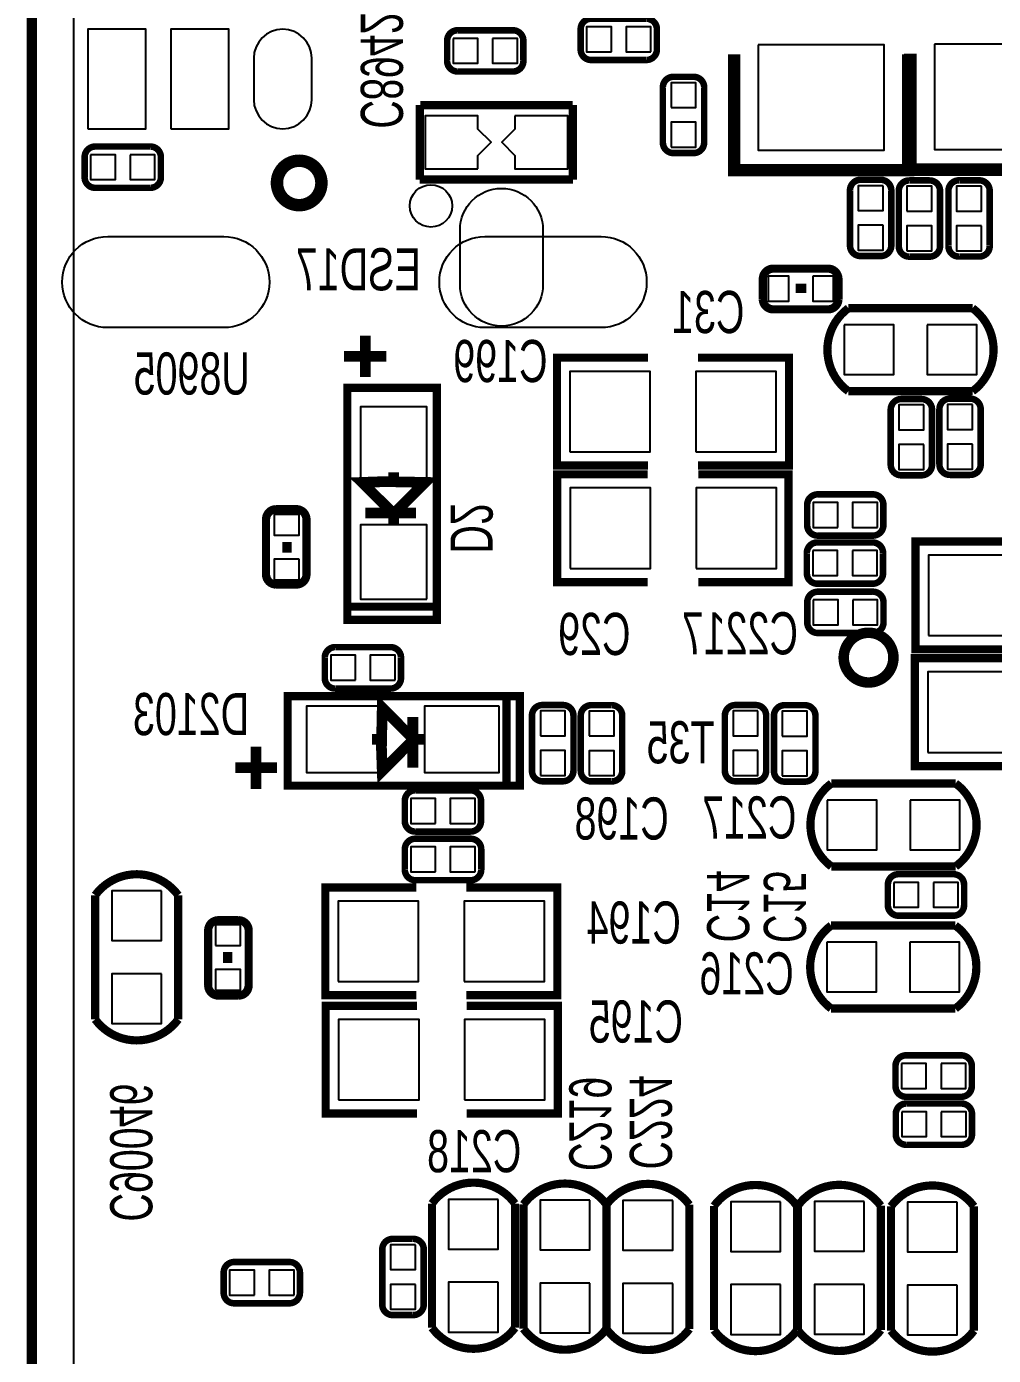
# Model space of a CAD drawing. Extents: x -74 to 86, y -67 to 30.
# Drawn here: x -33.11 to -21.45, y -33.72 to -17.69 of the extents above; entities that cross this region are included whole.
import ezdxf

# ---------------------------------------------------------------- set-up
doc = ezdxf.new("R2010")
doc.units = 0
for name, color, linetype in [('BG_OUTLINE', 3, 'CONTINUOUS'), ('PG_SILKSCREEN_BOTTOM', 6, 'CONTINUOUS'), ('PIN_SOLDERMASK_BOTTOM', 7, 'CONTINUOUS'), ('RD_SILKSCREEN_BOTTOM', 8, 'CONTINUOUS'), ('RKI_ALL', 9, 'CONTINUOUS')]:
    doc.layers.add(name, color=color, linetype=linetype)

msp = doc.modelspace()

# ---------------------------------------------------------------- linework, layer by layer
at = {"layer": 'BG_OUTLINE'}
for points in [[(22.651974, -65.801494, -0.414214), (21.381974, -67.071494), (-31.780226, -67.071494, -0.414214), (-33.050226, -65.801494), (-33.050226, 22.658578, -0.414214), (-31.780226, 23.928578), (21.381974, 23.928578, -0.414214), (22.651974, 22.658578)], [(21.381974, 23.928578), (-31.780226, 23.928578, 0.414214), (-33.050226, 22.658578), (-33.050226, -65.801494, 0.414214), (-31.780226, -67.071494), (21.381974, -67.071494, 0.414214), (22.651974, -65.801494), (22.651974, 22.658578, 0.414214)]]:
    msp.add_lwpolyline(points, format="xyb", close=True, dxfattribs=at)
at = {"layer": 'BG_OUTLINE', "const_width": 0.127}
msp.add_lwpolyline([(-31.780226, -67.071494, -0.414214), (-33.050226, -65.801494), (-33.050226, 10.360406)], format="xyb", dxfattribs=at)
at = {"layer": 'PG_SILKSCREEN_BOTTOM'}
for points, const_width in [([(-25.6413, -17.59712), (-26.3017, -17.59712, 0.42804), (-26.43124, -17.72666)], 0.07874), ([(-25.51176, -17.72666, 0.42804), (-25.6413, -17.59712)], 0.07874), ([(-27.25166, -17.736312), (-27.91206, -17.736312, 0.42804), (-28.0416, -17.865852)], 0.07874), ([(-27.12212, -18.104612), (-27.12212, -17.865852, 0.42804), (-27.25166, -17.736312)], 0.07874), ([(-26.43124, -17.72666), (-26.43124, -17.96542, 0.42804), (-26.3017, -18.09496)], 0.07874), ([(-26.3017, -18.09496), (-25.6413, -18.09496, 0.42804), (-25.51176, -17.96542)], 0.07874), ([(-28.0416, -18.104612, 0.42804), (-27.91206, -18.234152)], 0.07874), ([(-27.91206, -18.234152), (-27.25166, -18.234152, 0.42804), (-27.12212, -18.104612)], 0.07874), ([(-25.071324, -18.297906), (-25.310084, -18.297906, 0.42804), (-25.439624, -18.427446)], 0.07874), ([(-24.941784, -19.087846), (-24.941784, -18.427446, 0.42804), (-25.071324, -18.297906)], 0.07874), ([(-25.439624, -18.427446), (-25.439624, -19.087846, 0.42804), (-25.310084, -19.217386)], 0.07874), ([(-25.071324, -19.217386, 0.42804), (-24.941784, -19.087846)], 0.07874), ([(-31.623508, -19.139154), (-32.283908, -19.139154, 0.42804), (-32.413448, -19.268694)], 0.07874), ([(-31.493968, -19.507454), (-31.493968, -19.268694, 0.42804), (-31.623508, -19.139154)], 0.07874), ([(-32.413448, -19.507454, 0.42804), (-32.283908, -19.636994)], 0.07874), ([(-32.283908, -19.636994), (-31.623508, -19.636994, 0.42804), (-31.493968, -19.507454)], 0.07874), ([(-23.053294, -19.54022, 0.42804), (-23.182834, -19.66976)], 0.07874), ([(-22.684994, -20.33016), (-22.684994, -19.66976, 0.42804), (-22.814534, -19.54022)], 0.07874), ([(-22.22627, -19.547586), (-22.46503, -19.547586, 0.42804), (-22.59457, -19.677126)], 0.07874), ([(-22.09673, -20.337526), (-22.09673, -19.677126, 0.42804), (-22.22627, -19.547586)], 0.07874), ([(-21.866098, -19.54657, 0.42804), (-21.995638, -19.67611)], 0.07874), ([(-21.497798, -20.33651), (-21.497798, -19.67611, 0.42804), (-21.627338, -19.54657)], 0.07874), ([(-23.182834, -19.66976), (-23.182834, -20.33016, 0.42804), (-23.053294, -20.4597)], 0.07874), ([(-22.59457, -19.677126), (-22.59457, -20.337526, 0.42804), (-22.46503, -20.467066)], 0.07874), ([(-21.995638, -19.67611), (-21.995638, -20.33651, 0.42804), (-21.866098, -20.46605)], 0.07874), ([(-23.053294, -20.4597), (-22.814534, -20.4597, 0.42804), (-22.684994, -20.33016)], 0.07874), ([(-22.22627, -20.467066, 0.42804), (-22.09673, -20.337526)], 0.07874), ([(-21.866098, -20.46605), (-21.627338, -20.46605, 0.42804), (-21.497798, -20.33651)], 0.07874), ([(-23.4442, -20.6121), (-24.11222, -20.6121, 0.402081), (-24.23414, -20.73402)], 0.09906), ([(-23.32228, -20.98294), (-23.32228, -20.73402, 0.403096), (-23.4442, -20.6121)], 0.09906), ([(-24.23414, -20.98294, 0.399743), (-24.11222, -21.10232)], 0.09906), ([(-24.11222, -21.10232), (-23.4442, -21.10232, 0.400757), (-23.32228, -20.98294)], 0.09906), ([(-23.2029, -22.09038, -0.504862), (-23.2029, -21.08962)], 0.09906), ([(-21.7043, -22.09038, 0.505831), (-21.7043, -21.08962)], 0.09906), ([(-22.562058, -22.184868, 0.42804), (-22.691598, -22.314408)], 0.07874), ([(-22.691598, -22.314408), (-22.691598, -22.974808, 0.42804), (-22.562058, -23.104348)], 0.07874), ([(-22.193758, -22.974808), (-22.193758, -22.314408, 0.42804), (-22.323298, -22.184868)], 0.07874), ([(-21.97481, -22.180042, 0.42804), (-22.10435, -22.309582)], 0.07874), ([(-22.10435, -22.309582), (-22.10435, -22.969982, 0.42804), (-21.97481, -23.099522)], 0.07874), ([(-21.60651, -22.969982), (-21.60651, -22.309582, 0.42804), (-21.73605, -22.180042)], 0.07874), ([(-22.562058, -23.104348), (-22.323298, -23.104348, 0.42804), (-22.193758, -22.974808)], 0.07874), ([(-21.97481, -23.099522), (-21.73605, -23.099522, 0.42804), (-21.60651, -22.969982)], 0.07874), ([(-22.90953, -23.333964), (-23.56993, -23.333964, 0.42804), (-23.69947, -23.463504)], 0.07874), ([(-22.77999, -23.463504, 0.42804), (-22.90953, -23.333964)], 0.07874), ([(-30.106366, -23.51278, 0.396032), (-30.225746, -23.63216)], 0.09906), ([(-29.738066, -24.30272), (-29.738066, -23.63216, 0.395283), (-29.857446, -23.51278)], 0.09906), ([(-23.69947, -23.463504), (-23.69947, -23.702264, 0.42804), (-23.56993, -23.831804)], 0.07874), ([(-30.225746, -23.63216), (-30.225746, -24.30272, 0.397554), (-30.106366, -24.4221)], 0.09906), ([(-23.56993, -23.831804), (-22.90953, -23.831804, 0.42804), (-22.77999, -23.702264)], 0.07874), ([(-22.91334, -23.9141), (-23.57374, -23.9141, 0.42804), (-23.70328, -24.04364)], 0.07874), ([(-22.7838, -24.2824), (-22.7838, -24.04364, 0.42804), (-22.91334, -23.9141)], 0.07874), ([(-30.106366, -24.4221), (-29.857446, -24.4221, 0.396798), (-29.738066, -24.30272)], 0.09906), ([(-23.70328, -24.2824, 0.42804), (-23.57374, -24.41194)], 0.07874), ([(-23.57374, -24.41194), (-22.91334, -24.41194, 0.42804), (-22.7838, -24.2824)], 0.07874), ([(-22.90826, -24.50846), (-23.56866, -24.50846, 0.42804), (-23.6982, -24.638)], 0.07874), ([(-22.77872, -24.87676), (-22.77872, -24.638, 0.42804), (-22.90826, -24.50846)], 0.07874), ([(-23.6982, -24.87676, 0.42804), (-23.56866, -25.0063)], 0.07874), ([(-23.56866, -25.0063), (-22.90826, -25.0063, 0.42804), (-22.77872, -24.87676)], 0.07874), ([(-28.7274, -25.17648), (-29.3878, -25.17648, 0.425285), (-29.51734, -25.30602)], 0.07874), ([(-28.59786, -25.30602, 0.426864), (-28.7274, -25.17648)], 0.07874), ([(-29.51734, -25.30602), (-29.51734, -25.54732, 0.425191), (-29.3878, -25.67686)], 0.07874), ([(-29.3878, -25.67686), (-28.7274, -25.67686, 0.426769), (-28.59786, -25.54732)], 0.07874), ([(-26.647902, -25.875234), (-26.889202, -25.875234, 0.426634), (-27.018742, -26.004774)], 0.07874), ([(-26.518362, -26.665174), (-26.518362, -26.004774, 0.428326), (-26.647902, -25.875234)], 0.07874), ([(-26.059384, -25.877012), (-26.300684, -25.877012, 0.423837), (-26.430224, -26.006552)], 0.07874), ([(-25.929844, -26.666952), (-25.929844, -26.006552, 0.425756), (-26.059384, -25.877012)], 0.07874), ([(-24.562308, -25.875488, 0.42804), (-24.691848, -26.005028)], 0.07874), ([(-24.194008, -26.665428), (-24.194008, -26.005028, 0.42804), (-24.323548, -25.875488)], 0.07874), ([(-23.729188, -25.877012), (-23.970488, -25.877012, 0.430277), (-24.100028, -26.009092)], 0.07874), ([(-23.599648, -26.666952), (-23.599648, -26.009092, 0.429475), (-23.729188, -25.877012)], 0.07874), ([(-27.018742, -26.004774), (-27.018742, -26.665174, 0.423743), (-26.889202, -26.794714)], 0.07874), ([(-26.430224, -26.006552), (-26.430224, -26.666952, 0.426286), (-26.300684, -26.796492)], 0.07874), ([(-24.691848, -26.005028), (-24.691848, -26.665428, 0.42804), (-24.562308, -26.794968)], 0.07874), ([(-24.100028, -26.009092), (-24.100028, -26.666952, 0.430499), (-23.970488, -26.799032)], 0.07874), ([(-26.647902, -26.794714, 0.425409), (-26.518362, -26.665174)], 0.07874), ([(-26.059384, -26.796492, 0.428231), (-25.929844, -26.666952)], 0.07874), ([(-24.562308, -26.794968), (-24.323548, -26.794968, 0.42804), (-24.194008, -26.665428)], 0.07874), ([(-23.729188, -26.799032, 0.429696), (-23.599648, -26.666952)], 0.07874), ([(-27.7622, -26.90368), (-28.4226, -26.90368, 0.42804), (-28.55214, -27.03322)], 0.07874), ([(-27.63266, -27.03322, 0.42804), (-27.7622, -26.90368)], 0.07874), ([(-23.407624, -27.822144, -0.504821), (-23.407624, -26.821384)], 0.09906), ([(-21.909024, -27.822144, 0.505878), (-21.909024, -26.821384)], 0.09906), ([(-28.55214, -27.03322), (-28.55214, -27.27198, 0.42804), (-28.4226, -27.40152)], 0.07874), ([(-28.4226, -27.40152), (-27.7622, -27.40152, 0.42804), (-27.63266, -27.27198)], 0.07874), ([(-27.7622, -27.48788), (-28.42006, -27.48788, 0.431076), (-28.55214, -27.61742)], 0.07874), ([(-27.63012, -27.61742, 0.430727), (-27.7622, -27.48788)], 0.07874), ([(-28.55214, -27.61742), (-28.55214, -27.85872, 0.429246), (-28.42006, -27.98826)], 0.07874), ([(-32.28594, -28.1686, -0.504821), (-31.28518, -28.1686)], 0.09906), ([(-28.42006, -27.98826), (-27.7622, -27.98826, 0.4289), (-27.63012, -27.85872)], 0.07874), ([(-21.936202, -27.915616), (-22.596602, -27.915616, 0.428072), (-22.726142, -28.045156)], 0.07874), ([(-21.806662, -28.286456), (-21.806662, -28.045156, 0.425599), (-21.936202, -27.915616)], 0.07874), ([(-22.726142, -28.286456, 0.426446), (-22.596602, -28.415996)], 0.07874), ([(-22.596602, -28.415996), (-21.936202, -28.415996, 0.423995), (-21.806662, -28.286456)], 0.07874), ([(-30.55493, -28.470606), (-30.80385, -28.470606, 0.396798), (-30.92323, -28.589986)], 0.09906), ([(-30.43555, -29.260546), (-30.43555, -28.589986, 0.397554), (-30.55493, -28.470606)], 0.09906), ([(-23.410672, -29.535628, -0.504821), (-23.410672, -28.534868)], 0.09906), ([(-21.912072, -29.535628, 0.505878), (-21.912072, -28.534868)], 0.09906), ([(-30.92323, -28.589986), (-30.92323, -29.260546, 0.395283), (-30.80385, -29.379926)], 0.09906), ([(-30.55493, -29.379926, 0.396032), (-30.43555, -29.260546)], 0.09906), ([(-32.28594, -29.6672, 0.505878), (-31.28518, -29.6672)], 0.09906), ([(-21.843492, -30.10027), (-22.503892, -30.10027, 0.427912), (-22.633432, -30.22981)], 0.07874), ([(-21.713952, -30.47111), (-21.713952, -30.22981, 0.425442), (-21.843492, -30.10027)], 0.07874), ([(-22.633432, -30.47111, 0.426605), (-22.503892, -30.60065)], 0.07874), ([(-22.503892, -30.60065), (-21.843492, -30.60065, 0.424152), (-21.713952, -30.47111)], 0.07874), ([(-21.840698, -30.68193), (-22.501098, -30.68193, 0.429444), (-22.630638, -30.81147)], 0.07874), ([(-21.711158, -31.05023), (-21.711158, -30.81147, 0.426953), (-21.840698, -30.68193)], 0.07874), ([(-22.630638, -31.05023, 0.429125), (-22.501098, -31.17977)], 0.07874), ([(-22.501098, -31.17977), (-21.840698, -31.17977, 0.426638), (-21.711158, -31.05023)], 0.07874), ([(-28.224226, -31.888176, -0.504821), (-27.223466, -31.888176)], 0.09906), ([(-27.121358, -31.899352, -0.504821), (-26.120598, -31.899352)], 0.09906), ([(-26.12136, -31.903162, -0.504821), (-25.1206, -31.903162)], 0.09906), ([(-24.822658, -31.91637, -0.504821), (-23.821898, -31.91637)], 0.09906), ([(-23.812754, -31.914592, -0.504821), (-22.811994, -31.914592)], 0.09906), ([(-22.689058, -31.922212, -0.504821), (-21.688298, -31.922212)], 0.09906), ([(-28.69438, -32.31388, 0.428806), (-28.82392, -32.44342)], 0.07874), ([(-28.32354, -33.10382), (-28.32354, -32.44342, 0.431721), (-28.45562, -32.31388)], 0.07874), ([(-28.82392, -32.44342), (-28.82392, -33.10382, 0.426323), (-28.69438, -33.23336)], 0.07874), ([(-29.9466, -32.59328), (-30.607, -32.59328, 0.42804), (-30.73654, -32.72282)], 0.07874), ([(-30.73654, -32.72282), (-30.73654, -32.96158, 0.42804), (-30.607, -33.09112)], 0.07874), ([(-29.81706, -32.72282, 0.42804), (-29.9466, -32.59328)], 0.07874), ([(-30.607, -33.09112), (-29.9466, -33.09112, 0.42804), (-29.81706, -32.96158)], 0.07874), ([(-28.69438, -33.23336), (-28.45562, -33.23336, 0.429221), (-28.32354, -33.10382)], 0.07874), ([(-28.224226, -33.386776, 0.505878), (-27.223466, -33.386776)], 0.09906), ([(-27.121358, -33.397952, 0.505878), (-26.120598, -33.397952)], 0.09906), ([(-26.12136, -33.401762, 0.505878), (-25.1206, -33.401762)], 0.09906), ([(-24.822658, -33.41497, 0.505878), (-23.821898, -33.41497)], 0.09906), ([(-23.812754, -33.413192, 0.505878), (-22.811994, -33.413192)], 0.09906), ([(-22.689058, -33.420812, 0.505878), (-21.688298, -33.420812)], 0.09906)]:
    msp.add_lwpolyline(points, format="xyb", dxfattribs=dict(at, const_width=const_width))
for points, const_width in [([(-25.51176, -17.96542), (-25.51176, -17.72666)], 0.07874), ([(-28.0416, -17.865852), (-28.0416, -18.104612)], 0.07874), ([(-24.580088, -18.02511), (-24.580088, -19.42465), (-22.482048, -19.42465), (-22.482048, -18.02511)], 0.14986), ([(-22.45487, -18.018252), (-22.45487, -19.417792), (-20.35683, -19.417792), (-20.35683, -18.018252)], 0.14986), ([(-28.369514, -19.538188), (-28.369514, -18.638012)], 0.100076), ([(-28.36672, -18.64106), (-26.52776, -18.63852)], 0.100076), ([(-26.524966, -18.638012), (-26.524966, -19.538188)], 0.100076), ([(-32.413448, -19.268694), (-32.413448, -19.507454)], 0.07874), ([(-25.310084, -19.217386), (-25.071324, -19.217386)], 0.07874), ([(-26.52268, -19.53768), (-28.3718, -19.53768)], 0.100076), ([(-22.814534, -19.54022), (-23.053294, -19.54022)], 0.07874), ([(-21.627338, -19.54657), (-21.866098, -19.54657)], 0.07874), ([(-22.46503, -20.467066), (-22.22627, -20.467066)], 0.07874), ([(-24.23414, -20.73402), (-24.23414, -20.98294)], 0.09906), ([(-23.7744, -20.79244), (-23.7744, -20.9042)], 0.12954), ([(-23.2029, -21.08962), (-21.7043, -21.08962)], 0.09906), ([(-29.02712, -21.41982), (-29.02712, -21.9202)], 0.12954), ([(-29.02712, -21.41982), (-29.02712, -21.9202)], 0.12954), ([(-29.2862, -21.66874), (-28.77566, -21.66874)], 0.12954), ([(-29.2862, -21.66874), (-28.77566, -21.66874)], 0.12954), ([(-25.617424, -21.686012), (-26.717244, -21.686012), (-26.717244, -22.986492), (-25.617424, -22.986492)], 0.09906), ([(-25.017984, -21.686012), (-23.918164, -21.686012), (-23.918164, -22.986492), (-25.017984, -22.986492)], 0.09906), ([(-21.7043, -22.09038), (-23.2029, -22.09038)], 0.09906), ([(-22.323298, -22.184868), (-22.562058, -22.184868)], 0.07874), ([(-21.73605, -22.180042), (-21.97481, -22.180042)], 0.07874), ([(-28.68676, -23.1902), (-28.68676, -23.06828)], 0.12954), ([(-25.623266, -23.092156), (-26.715466, -23.09241), (-26.715466, -24.392636), (-25.623266, -24.39289)], 0.09906), ([(-25.013666, -23.092156), (-23.924006, -23.09241), (-23.92426, -24.392636), (-25.013158, -24.392636)], 0.09906), ([(-29.857446, -23.51278), (-30.106366, -23.51278)], 0.09906), ([(-29.02712, -23.5585), (-28.41752, -23.5585)], 0.12954), ([(-28.68676, -23.56866), (-28.68676, -23.6982)], 0.12954), ([(-22.77999, -23.702264), (-22.77999, -23.463504)], 0.07874), ([(-21.291804, -23.902416), (-22.391624, -23.902416), (-22.391624, -25.202896), (-21.291804, -25.202896)], 0.09906), ([(-29.915866, -23.97252), (-30.027626, -23.97252)], 0.12954), ([(-23.70328, -24.04364), (-23.70328, -24.2824)], 0.07874), ([(-29.24556, -24.6888), (-28.18638, -24.6888), (-28.16606, -24.69896)], 0.09906), ([(-23.6982, -24.638), (-23.6982, -24.87676)], 0.07874), ([(-28.59786, -25.54732), (-28.59786, -25.30602)], 0.07874), ([(-21.301202, -25.3111), (-22.401022, -25.3111), (-22.401022, -26.61158), (-21.301202, -26.61158)], 0.09906), ([(-27.32532, -26.8478), (-27.32532, -25.78862), (-27.31516, -25.7683)], 0.09906), ([(-28.45562, -26.62936), (-28.45562, -26.01976)], 0.12954), ([(-24.323548, -25.875488), (-24.562308, -25.875488)], 0.07874), ([(-28.82392, -26.289), (-28.94584, -26.289)], 0.12954), ([(-28.44546, -26.289), (-28.31592, -26.289)], 0.12954), ([(-30.34538, -26.88844), (-30.34538, -26.3779)], 0.12954), ([(-30.34538, -26.88844), (-30.34538, -26.3779)], 0.12954), ([(-30.5943, -26.62936), (-30.09392, -26.62936)], 0.12954), ([(-30.5943, -26.62936), (-30.09392, -26.62936)], 0.12954), ([(-26.889202, -26.794714), (-26.647902, -26.794714)], 0.07874), ([(-26.300684, -26.796492), (-26.059384, -26.796492)], 0.07874), ([(-23.970488, -26.799032), (-23.729188, -26.799032)], 0.07874), ([(-23.407624, -26.821384), (-21.909024, -26.821384)], 0.09906), ([(-27.63266, -27.27198), (-27.63266, -27.03322)], 0.07874), ([(-27.63012, -27.85872), (-27.63012, -27.61742)], 0.07874), ([(-21.909024, -27.822144), (-23.407624, -27.822144)], 0.09906), ([(-28.411424, -28.075128), (-29.511244, -28.075128), (-29.511244, -29.375608), (-28.411424, -29.375608)], 0.09906), ([(-27.811984, -28.075128), (-26.712164, -28.075128), (-26.712164, -29.375608), (-27.811984, -29.375608)], 0.09906), ([(-22.726142, -28.045156), (-22.726142, -28.286456)], 0.07874), ([(-32.28594, -29.6672), (-32.28594, -28.1686)], 0.09906), ([(-31.28518, -28.1686), (-31.28518, -29.6672)], 0.09906), ([(-23.410672, -28.534868), (-21.912072, -28.534868)], 0.09906), ([(-30.74543, -28.920186), (-30.63367, -28.920186)], 0.12954), ([(-30.80385, -29.379926), (-30.55493, -29.379926)], 0.09906), ([(-28.40609, -29.502608), (-29.50591, -29.502608), (-29.50591, -30.803088), (-28.40609, -30.803088)], 0.09906), ([(-27.80665, -29.502608), (-26.70683, -29.502608), (-26.70683, -30.803088), (-27.80665, -30.803088)], 0.09906), ([(-21.912072, -29.535628), (-23.410672, -29.535628)], 0.09906), ([(-22.633432, -30.22981), (-22.633432, -30.47111)], 0.07874), ([(-22.630638, -30.81147), (-22.630638, -31.05023)], 0.07874), ([(-28.224226, -33.386776), (-28.224226, -31.888176)], 0.09906), ([(-27.223466, -31.888176), (-27.223466, -33.386776)], 0.09906), ([(-27.121358, -33.397952), (-27.121358, -31.899352)], 0.09906), ([(-26.12136, -33.401762), (-26.12136, -31.903162)], 0.09906), ([(-26.120598, -31.899352), (-26.120598, -33.397952)], 0.09906), ([(-25.1206, -31.903162), (-25.1206, -33.401762)], 0.09906), ([(-24.822658, -33.41497), (-24.822658, -31.91637)], 0.09906), ([(-23.821898, -31.91637), (-23.821898, -33.41497)], 0.09906), ([(-23.812754, -33.413192), (-23.812754, -31.914592)], 0.09906), ([(-22.811994, -31.914592), (-22.811994, -33.413192)], 0.09906), ([(-22.689058, -33.420812), (-22.689058, -31.922212)], 0.09906), ([(-21.688298, -31.922212), (-21.688298, -33.420812)], 0.09906), ([(-28.45562, -32.31388), (-28.69438, -32.31388)], 0.07874), ([(-29.81706, -32.96158), (-29.81706, -32.72282)], 0.07874)]:
    msp.add_lwpolyline(points, dxfattribs=dict(at, const_width=const_width))
for points, const_width in [([(-29.557726, -19.578066, 1), (-30.094174, -19.578066, 1)], 0.150114), ([(-22.659086, -25.30348, 1), (-23.259034, -25.30348, 1)], 0.127)]:
    msp.add_lwpolyline(points, format="xyb", close=True, dxfattribs=dict(at, const_width=const_width))
for points, const_width in [([(-29.24556, -22.04974), (-29.24556, -24.83866), (-29.24556, -24.84882), (-28.16606, -24.84882), (-28.16606, -24.83866), (-28.16606, -22.04974)], 0.09906), ([(-28.68676, -23.56866), (-29.06776, -23.1902), (-28.78582, -23.18004), (-28.30576, -23.1902)], 0.12954), ([(-29.96438, -26.8478), (-27.17546, -26.8478), (-27.1653, -26.8478), (-27.1653, -25.7683), (-27.17546, -25.7683), (-29.96438, -25.7683)], 0.09906), ([(-28.44546, -26.289), (-28.82392, -26.67), (-28.83408, -26.38806), (-28.82392, -25.908)], 0.12954)]:
    msp.add_lwpolyline(points, close=True, dxfattribs=dict(at, const_width=const_width))
at = {"layer": 'PIN_SOLDERMASK_BOTTOM'}
for points in [[(-32.374586, -18.923508), (-31.673546, -18.923508), (-31.673546, -17.724628), (-32.374586, -17.724628)], [(-31.374588, -18.923508), (-30.673548, -18.923508), (-30.673548, -17.724628), (-31.374588, -17.724628)], [(-26.0604, -17.9959), (-26.0604, -17.69618), (-26.36012, -17.69618), (-26.36012, -17.9959)], [(-25.58288, -17.9959), (-25.58288, -17.69618), (-25.8826, -17.69618), (-25.8826, -17.9959)], [(-27.97048, -17.835372), (-27.97048, -18.135092), (-27.67076, -18.135092), (-27.67076, -17.835372)], [(-27.49296, -17.835372), (-27.49296, -18.135092), (-27.19324, -18.135092), (-27.19324, -17.835372)], [(-24.290528, -17.91081), (-24.290528, -19.18081), (-22.771608, -19.18081), (-22.771608, -17.91081)], [(-22.16531, -17.903952), (-22.16531, -19.173952), (-20.64639, -19.173952), (-20.64639, -17.903952)], [(-25.340564, -18.668746), (-25.040844, -18.668746), (-25.040844, -18.369026), (-25.340564, -18.369026)], [(-27.67076, -19.40814), (-27.67076, -19.24812), (-27.51074, -19.0881), (-27.67076, -18.92808), (-27.67076, -18.76806), (-28.3083, -18.76806), (-28.3083, -19.40814)], [(-27.22372, -18.76806), (-27.22372, -18.92808), (-27.38374, -19.0881), (-27.22372, -19.24812), (-27.22372, -19.40814), (-26.58618, -19.40814), (-26.58618, -18.76806)], [(-25.340564, -19.146266), (-25.040844, -19.146266), (-25.040844, -18.846546), (-25.340564, -18.846546)], [(-32.342328, -19.238214), (-32.342328, -19.537934), (-32.042608, -19.537934), (-32.042608, -19.238214)], [(-31.864808, -19.238214), (-31.864808, -19.537934), (-31.565088, -19.537934), (-31.565088, -19.238214)], [(-22.784054, -19.61134), (-23.083774, -19.61134), (-23.083774, -19.91106), (-22.784054, -19.91106)], [(-22.49551, -19.918426), (-22.19579, -19.918426), (-22.19579, -19.618706), (-22.49551, -19.618706)], [(-21.596858, -19.61769), (-21.896578, -19.61769), (-21.896578, -19.91741), (-21.596858, -19.91741)], [(-22.784054, -20.08886), (-23.083774, -20.08886), (-23.083774, -20.38858), (-22.784054, -20.38858)], [(-22.49551, -20.395946), (-22.19579, -20.395946), (-22.19579, -20.096226), (-22.49551, -20.096226)], [(-21.596858, -20.09521), (-21.896578, -20.09521), (-21.896578, -20.39493), (-21.596858, -20.39493)], [(-24.1681, -20.70354), (-24.1681, -21.00326), (-23.91918, -21.00326), (-23.91918, -20.70354)], [(-23.62962, -20.70354), (-23.62962, -21.00326), (-23.3807, -21.00326), (-23.3807, -20.70354)], [(-23.2537, -21.29028), (-23.2537, -21.88972), (-22.65426, -21.88972), (-22.65426, -21.29028)], [(-22.25294, -21.29028), (-22.25294, -21.88972), (-21.6535, -21.88972), (-21.6535, -21.29028)], [(-26.562304, -22.821392), (-25.592024, -22.821392), (-25.592024, -21.851112), (-26.562304, -21.851112)], [(-25.043384, -22.821392), (-24.073104, -22.821392), (-24.073104, -21.851112), (-25.043384, -21.851112)], [(-28.28671, -23.1775), (-28.28671, -22.27834), (-29.08681, -22.27834), (-29.08681, -23.1775)], [(-22.292818, -22.255988), (-22.592538, -22.255988), (-22.592538, -22.555708), (-22.292818, -22.555708)], [(-21.70557, -22.251162), (-22.00529, -22.251162), (-22.00529, -22.550882), (-21.70557, -22.550882)], [(-22.292818, -22.733508), (-22.592538, -22.733508), (-22.592538, -23.033228), (-22.292818, -23.033228)], [(-21.70557, -22.728682), (-22.00529, -22.728682), (-22.00529, -23.028402), (-21.70557, -23.028402)], [(-26.557986, -24.227282), (-25.587706, -24.227282), (-25.587706, -23.257002), (-26.557986, -23.257002)], [(-25.039066, -24.227282), (-24.068786, -24.227282), (-24.068786, -23.257002), (-25.039066, -23.257002)], [(-23.32863, -23.732744), (-23.32863, -23.433024), (-23.62835, -23.433024), (-23.62835, -23.732744)], [(-22.85111, -23.732744), (-22.85111, -23.433024), (-23.15083, -23.433024), (-23.15083, -23.732744)], [(-29.826966, -23.57882), (-30.126686, -23.57882), (-30.126686, -23.82774), (-29.826966, -23.82774)], [(-28.28671, -24.5999), (-28.28671, -23.70074), (-29.08681, -23.70074), (-29.08681, -24.5999)], [(-23.63216, -24.01316), (-23.63216, -24.31288), (-23.33244, -24.31288), (-23.33244, -24.01316)], [(-23.15464, -24.01316), (-23.15464, -24.31288), (-22.85492, -24.31288), (-22.85492, -24.01316)], [(-29.826966, -24.1173), (-30.126686, -24.1173), (-30.126686, -24.36622), (-29.826966, -24.36622)], [(-22.236684, -25.037796), (-21.266404, -25.037796), (-21.266404, -24.067516), (-22.236684, -24.067516)], [(-23.62708, -24.60752), (-23.62708, -24.90724), (-23.32736, -24.90724), (-23.32736, -24.60752)], [(-23.14956, -24.60752), (-23.14956, -24.90724), (-22.84984, -24.90724), (-22.84984, -24.60752)], [(-29.1465, -25.57526), (-29.1465, -25.27554), (-29.44622, -25.27554), (-29.44622, -25.57526)], [(-28.66898, -25.57526), (-28.66898, -25.27554), (-28.9687, -25.27554), (-28.9687, -25.57526)], [(-22.246082, -26.44648), (-21.275802, -26.44648), (-21.275802, -25.4762), (-22.246082, -25.4762)], [(-28.83662, -25.88895), (-29.73578, -25.88895), (-29.73578, -26.68905), (-28.83662, -26.68905)], [(-27.41422, -25.88895), (-28.31338, -25.88895), (-28.31338, -26.68905), (-27.41422, -26.68905)], [(-26.917142, -26.246074), (-26.617422, -26.246074), (-26.617422, -25.946354), (-26.917142, -25.946354)], [(-26.328624, -26.247852), (-26.028904, -26.247852), (-26.028904, -25.948132), (-26.328624, -25.948132)], [(-24.293068, -25.946608), (-24.592788, -25.946608), (-24.592788, -26.246328), (-24.293068, -26.246328)], [(-24.000968, -26.250392), (-23.701248, -26.250392), (-23.701248, -25.950672), (-24.000968, -25.950672)], [(-26.917142, -26.723594), (-26.617422, -26.723594), (-26.617422, -26.423874), (-26.917142, -26.423874)], [(-26.328624, -26.725372), (-26.028904, -26.725372), (-26.028904, -26.425652), (-26.328624, -26.425652)], [(-24.293068, -26.424128), (-24.592788, -26.424128), (-24.592788, -26.723848), (-24.293068, -26.723848)], [(-24.000968, -26.727912), (-23.701248, -26.727912), (-23.701248, -26.428192), (-24.000968, -26.428192)], [(-28.1813, -27.30246), (-28.1813, -27.00274), (-28.48102, -27.00274), (-28.48102, -27.30246)], [(-27.70378, -27.30246), (-27.70378, -27.00274), (-28.0035, -27.00274), (-28.0035, -27.30246)], [(-23.458424, -27.022044), (-23.458424, -27.621484), (-22.858984, -27.621484), (-22.858984, -27.022044)], [(-22.457664, -27.022044), (-22.457664, -27.621484), (-21.858224, -27.621484), (-21.858224, -27.022044)], [(-28.1813, -27.88666), (-28.1813, -27.58694), (-28.48102, -27.58694), (-28.48102, -27.88666)], [(-27.70378, -27.88666), (-27.70378, -27.58694), (-28.0035, -27.58694), (-28.0035, -27.88666)], [(-22.655022, -28.014676), (-22.655022, -28.314396), (-22.355302, -28.314396), (-22.355302, -28.014676)], [(-22.177502, -28.014676), (-22.177502, -28.314396), (-21.877782, -28.314396), (-21.877782, -28.014676)], [(-31.48584, -28.1178), (-32.08528, -28.1178), (-32.08528, -28.71724), (-31.48584, -28.71724)], [(-29.356304, -29.210508), (-28.386024, -29.210508), (-28.386024, -28.240228), (-29.356304, -28.240228)], [(-27.837384, -29.210508), (-26.867104, -29.210508), (-26.867104, -28.240228), (-27.837384, -28.240228)], [(-30.83433, -28.775406), (-30.53461, -28.775406), (-30.53461, -28.526486), (-30.83433, -28.526486)], [(-23.461472, -28.735528), (-23.461472, -29.334968), (-22.862032, -29.334968), (-22.862032, -28.735528)], [(-22.460712, -28.735528), (-22.460712, -29.334968), (-21.861272, -29.334968), (-21.861272, -28.735528)], [(-31.48584, -29.11856), (-32.08528, -29.11856), (-32.08528, -29.718), (-31.48584, -29.718)], [(-30.83433, -29.313886), (-30.53461, -29.313886), (-30.53461, -29.064966), (-30.83433, -29.064966)], [(-29.35097, -30.637988), (-28.38069, -30.637988), (-28.38069, -29.667708), (-29.35097, -29.667708)], [(-27.83205, -30.637988), (-26.86177, -30.637988), (-26.86177, -29.667708), (-27.83205, -29.667708)], [(-22.562312, -30.19933), (-22.562312, -30.49905), (-22.262592, -30.49905), (-22.262592, -30.19933)], [(-22.084792, -30.19933), (-22.084792, -30.49905), (-21.785072, -30.49905), (-21.785072, -30.19933)], [(-22.559518, -30.78099), (-22.559518, -31.08071), (-22.259798, -31.08071), (-22.259798, -30.78099)], [(-22.081998, -30.78099), (-22.081998, -31.08071), (-21.782278, -31.08071), (-21.782278, -30.78099)], [(-27.424126, -31.837376), (-28.023566, -31.837376), (-28.023566, -32.436816), (-27.424126, -32.436816)], [(-26.321258, -31.848552), (-26.920698, -31.848552), (-26.920698, -32.447992), (-26.321258, -32.447992)], [(-25.32126, -31.852362), (-25.9207, -31.852362), (-25.9207, -32.451802), (-25.32126, -32.451802)], [(-24.022558, -31.86557), (-24.621998, -31.86557), (-24.621998, -32.46501), (-24.022558, -32.46501)], [(-23.012654, -31.863792), (-23.612094, -31.863792), (-23.612094, -32.463232), (-23.012654, -32.463232)], [(-21.888958, -31.871412), (-22.488398, -31.871412), (-22.488398, -32.470852), (-21.888958, -32.470852)], [(-28.42514, -32.385), (-28.72486, -32.385), (-28.72486, -32.68472), (-28.42514, -32.68472)], [(-30.3657, -32.99206), (-30.3657, -32.69234), (-30.66542, -32.69234), (-30.66542, -32.99206)], [(-29.88818, -32.99206), (-29.88818, -32.69234), (-30.1879, -32.69234), (-30.1879, -32.99206)], [(-27.424126, -32.838136), (-28.023566, -32.838136), (-28.023566, -33.437576), (-27.424126, -33.437576)], [(-26.321258, -32.849312), (-26.920698, -32.849312), (-26.920698, -33.448752), (-26.321258, -33.448752)], [(-25.32126, -32.853122), (-25.9207, -32.853122), (-25.9207, -33.452562), (-25.32126, -33.452562)], [(-28.42514, -32.86252), (-28.72486, -32.86252), (-28.72486, -33.16224), (-28.42514, -33.16224)], [(-24.022558, -32.86633), (-24.621998, -32.86633), (-24.621998, -33.46577), (-24.022558, -33.46577)], [(-23.012654, -32.864552), (-23.612094, -32.864552), (-23.612094, -33.463992), (-23.012654, -33.463992)], [(-21.888958, -32.872172), (-22.488398, -32.872172), (-22.488398, -33.471612), (-21.888958, -33.471612)]]:
    msp.add_lwpolyline(points, close=True, dxfattribs=at)
for points in [[(-30.374082, -18.074132), (-30.374082, -18.574004, 1), (-29.674058, -18.574004), (-29.674058, -18.074132, 1)], [(-27.886406, -20.804124), (-27.886406, -20.143724, -1), (-26.885646, -20.143724), (-26.885646, -20.804124, -1)], [(-30.735016, -21.323554), (-32.134556, -21.323554, -1), (-32.134556, -20.223734), (-30.735016, -20.223734, -1)], [(-26.185876, -21.323554), (-27.585416, -21.323554, -1), (-27.585416, -20.223734), (-26.185876, -20.223734, -1)]]:
    msp.add_lwpolyline(points, format="xyb", close=True, dxfattribs=at)
for centre, radius in [((-28.236926, -19.854164), 0.25527), ((-22.95906, -25.30348), 0.250063)]:
    msp.add_circle(centre, radius, dxfattribs=at)
at = {"layer": 'RKI_ALL'}
msp.add_lwpolyline([(-31.780226, -66.563494, -0.414214), (-32.542226, -65.801494), (-32.542226, 22.658578, -0.414214), (-31.780226, 23.420578), (21.381974, 23.420578, -0.414214), (22.143974, 22.658578), (22.143974, -65.801494, -0.414214), (21.381974, -66.563494)], format="xyb", close=True, dxfattribs=at)

# ---------------------------------------------------------------- texts
at = {"layer": 'RD_SILKSCREEN_BOTTOM', "text_generation_flag": 2, "width": 0.7}
for s, p in [('C8942', (-29.083, -18.923)), ('D2', (-28.00096, -24.04872)), ('C14', (-24.906478, -28.738322)), ('C15', (-24.222456, -28.74645)), ('C219', (-26.5684, -31.496)), ('C224', (-25.839166, -31.476442)), ('C90046', (-32.1056, -32.1056))]:
    msp.add_text(s, height=0.508, rotation=270, dxfattribs=at).set_placement(p)
for s, p in [('ESD17', (-28.3591, -20.87372)), ('C31', (-24.455882, -21.388832)), ('C199', (-26.830274, -21.980144)), ('U8905', (-30.421072, -22.130512)), ('C29', (-25.829514, -25.271984)), ('C2217', (-23.809452, -25.26411)), ('D2103', (-30.4292, -26.2382)), ('T35', (-24.8158, -26.57856)), ('C198', (-25.367742, -27.497786)), ('C217', (-23.828756, -27.48534)), ('C194', (-25.2222, -28.7528)), ('C216', (-23.86076, -29.366464)), ('C195', (-25.1968, -29.9466)), ('C218', (-27.146758, -31.510478))]:
    msp.add_text(s, height=0.508, dxfattribs=at).set_placement(p)

doc.saveas('drawing.dxf')
